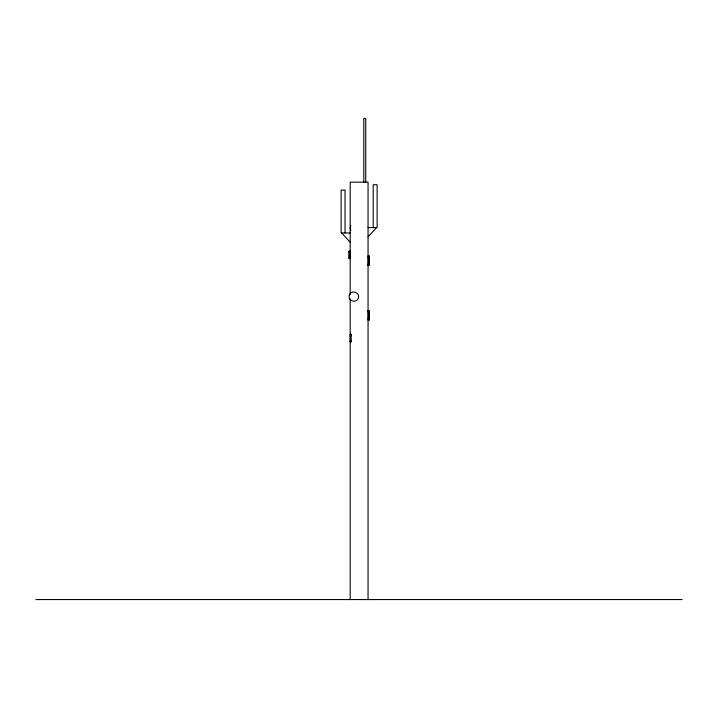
<?xml version="1.0" encoding="UTF-8"?>
<svg xmlns="http://www.w3.org/2000/svg" width="718" height="718" viewBox="0 0 718 718"><rect width="100%" height="100%" fill="white"/><g stroke="black" fill="none" stroke-linecap="round" stroke-linejoin="round"><path stroke-width="1.08" d="M350.824 225.479L350.187 227.839L350.824 230.191M368.056 236.841L376.555 227.597M368.056 227.597L377.121 227.597L377.121 184.741L373.216 184.741L373.216 227.597M350.187 232.964L341.122 232.964L341.122 190.108L345.035 190.108L345.035 232.964M349.101 251.201L350.187 251.201M349.101 251.578L350.187 251.578M349.101 252.18L350.187 252.18M349.101 252.96L350.187 252.96M349.101 253.867L350.187 253.867M349.101 254.845L350.187 254.845M349.101 255.823L350.187 255.823M368.056 256.039L369.42 256.039L369.42 265.472L368.056 265.472M368.056 256.2L369.42 256.2M349.101 256.73L350.187 256.73M368.056 256.676L369.42 256.676M368.056 257.421L369.42 257.421M349.101 257.511L350.187 257.511M349.101 258.112L350.187 258.112M349.101 258.489L350.187 258.489M368.056 258.399L369.42 258.399M350.187 258.615L349.101 258.615L349.101 251.076M368.056 259.539L369.42 259.539M368.056 260.751L369.42 260.751M368.056 261.971L369.42 261.971M368.056 263.111L369.42 263.111M368.056 264.089L369.42 264.089M368.056 264.834L369.42 264.834M368.056 265.31L369.42 265.31M368.056 310.553L369.42 310.553L369.42 319.977L368.056 319.977M368.056 310.714L369.42 310.714M368.056 311.181L369.42 311.181M368.056 311.935L369.42 311.935M368.056 312.913L369.42 312.913M368.056 314.044L369.42 314.044M368.056 315.265L369.42 315.265M368.056 316.485L369.42 316.485M368.056 317.625L369.42 317.625M368.056 318.604L369.42 318.604M368.056 319.348L369.42 319.348M368.056 319.815L369.42 319.815M350.187 334.229L351.281 334.355M350.187 334.732L351.281 334.732M350.187 335.333L351.281 335.333M350.187 336.114L351.281 336.114M350.187 337.02L351.281 337.02M350.187 337.998L351.281 337.998M350.187 338.968L351.281 338.968M350.187 339.883L351.281 339.883M350.187 340.664L351.281 340.664M350.187 341.265L351.281 341.265M350.187 341.633L351.281 341.633M350.187 341.768L351.281 341.768M35.9 599.557L682.1 599.557M341.696 232.964L350.187 242.208M368.056 599.557L368.056 182.148L350.187 182.148L350.187 294.506M365.749 182.148L365.749 118.443L363.793 118.443L363.793 182.148M350.187 298.993L350.187 599.557M349.307 295.394C347.521 301.183 357.07 303.741 358.417 297.835C360.203 292.046 350.653 289.489 349.307 295.394"/></g></svg>
